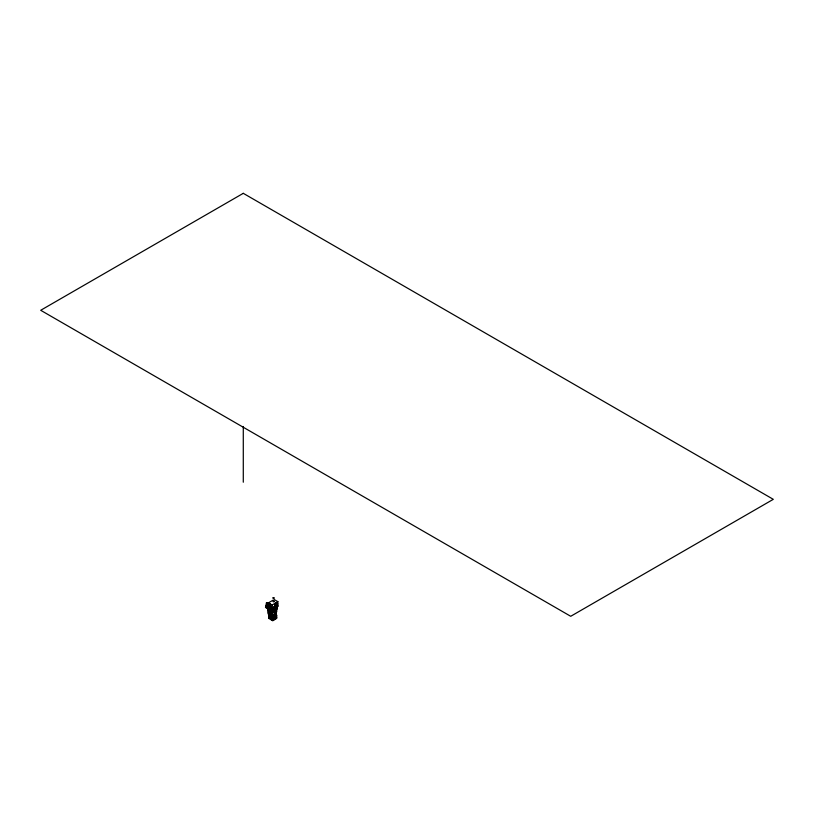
<?xml version="1.0" encoding="UTF-8"?>
<svg xmlns="http://www.w3.org/2000/svg" width="814" height="814" viewBox="0 0 814 814"><rect width="100%" height="100%" fill="white"/><g stroke="black" fill="none" stroke-linecap="round" stroke-linejoin="round"><path stroke-width="1.22" d="M274.125 614.57L274.145 610.805M275.417 611.965L275.417 610.073M268.813 604.466L269.017 603.774M277.035 605.952L271.255 609.289L267.531 607.142L269.037 618.518L272.771 620.675L276.77 618.355L276.343 613.288L277.9 601.678L274.165 599.521M270.248 603.937L269.617 607.102L266.453 607.966L265.527 607.427L266.453 602.818L268.223 603.133L266.453 602.818M266.453 607.966L267.389 603.357M267.297 607.743L268.386 602.859L273.077 600.152M269.861 608.485L270.085 607.376M277.9 601.678L272.12 605.006L271.255 612.474L272.771 620.675M273.189 601.088C272.161 602.492 275.987 601.658 273.982 600.966M276.831 603.764L277.635 603.306L278.032 605.514L277.238 606.898L277.238 605.056L278.032 606.43M274.684 605.82L277.381 604.263M268.549 609.737L267.531 610.327L271.255 612.474L277.035 609.137L276.17 608.638M273.209 609.757L275.498 608.434L275.498 606.837M273.209 610.551L271.255 611.68L269.597 610.693M274.145 611.752L272.324 612.8L272.324 615.618M269.78 615.628L269.037 616.056L272.771 618.213L276.77 615.893M271.683 614.58L272.324 614.204M269.037 617.114L269.037 618.518M276.343 613.288L271.937 615.832L268.213 613.685M272.873 616.005L276.455 613.939L275.519 613.41L275.681 614.387M272.873 617.114L275.173 615.781M276.668 615.282L275.173 616.147L275.173 614.682M274.338 617.867L272.771 618.772L269.037 616.585M275.773 617.246L274.338 618.08L274.338 617.307M276.77 617.256L274.776 618.416L274.776 619.515M273.555 619.729L274.776 619.027M274.135 612.688L276.689 611.233M269.872 605.82L266.717 606.695L265.781 606.155L266.616 605.921L266.361 607.203L265.527 607.427M276.831 602.848L277.635 603.306M268.386 602.859L272.12 605.006M276.17 607.702L277.035 608.2M268.01 604.751L271.734 606.898M268.681 606.562L271.479 608.18L274.684 606.328L274.684 603.53M267.531 608.689L270.034 610.134L270.034 608.587M271.55 613.939L268.508 612.189L268.213 610.724M268.02 612.739L270.228 614.01M268.498 614.509L272.232 616.666M268.773 615.282L270.635 616.361M272.497 617.439L271.296 616.127M270.329 618.152L271.947 619.088L271.947 620.197M269.037 617.755L270.329 618.498L270.329 617.327M270.36 615.588L270.909 617.134M269.241 614.275L269.526 615.099M270.034 613.064L270.421 614.957M276.027 602.747L276.027 605.036M275.773 616.473L275.773 617.836M274.878 608.791L274.878 610.388M273.555 618.325L273.555 620.217M273.209 607.173L273.209 611.345M272.873 615.292L272.873 618.152M271.133 618.62L271.133 619.729M269.597 609.879L269.597 611.518M243.284 426.465L243.284 482.214M272.975 597.934C274.176 599.867 275.285 596.52 272.975 597.934M243.284 193.325L40.7 310.287L570.716 616.29L773.3 499.328L243.284 193.325"/></g></svg>
